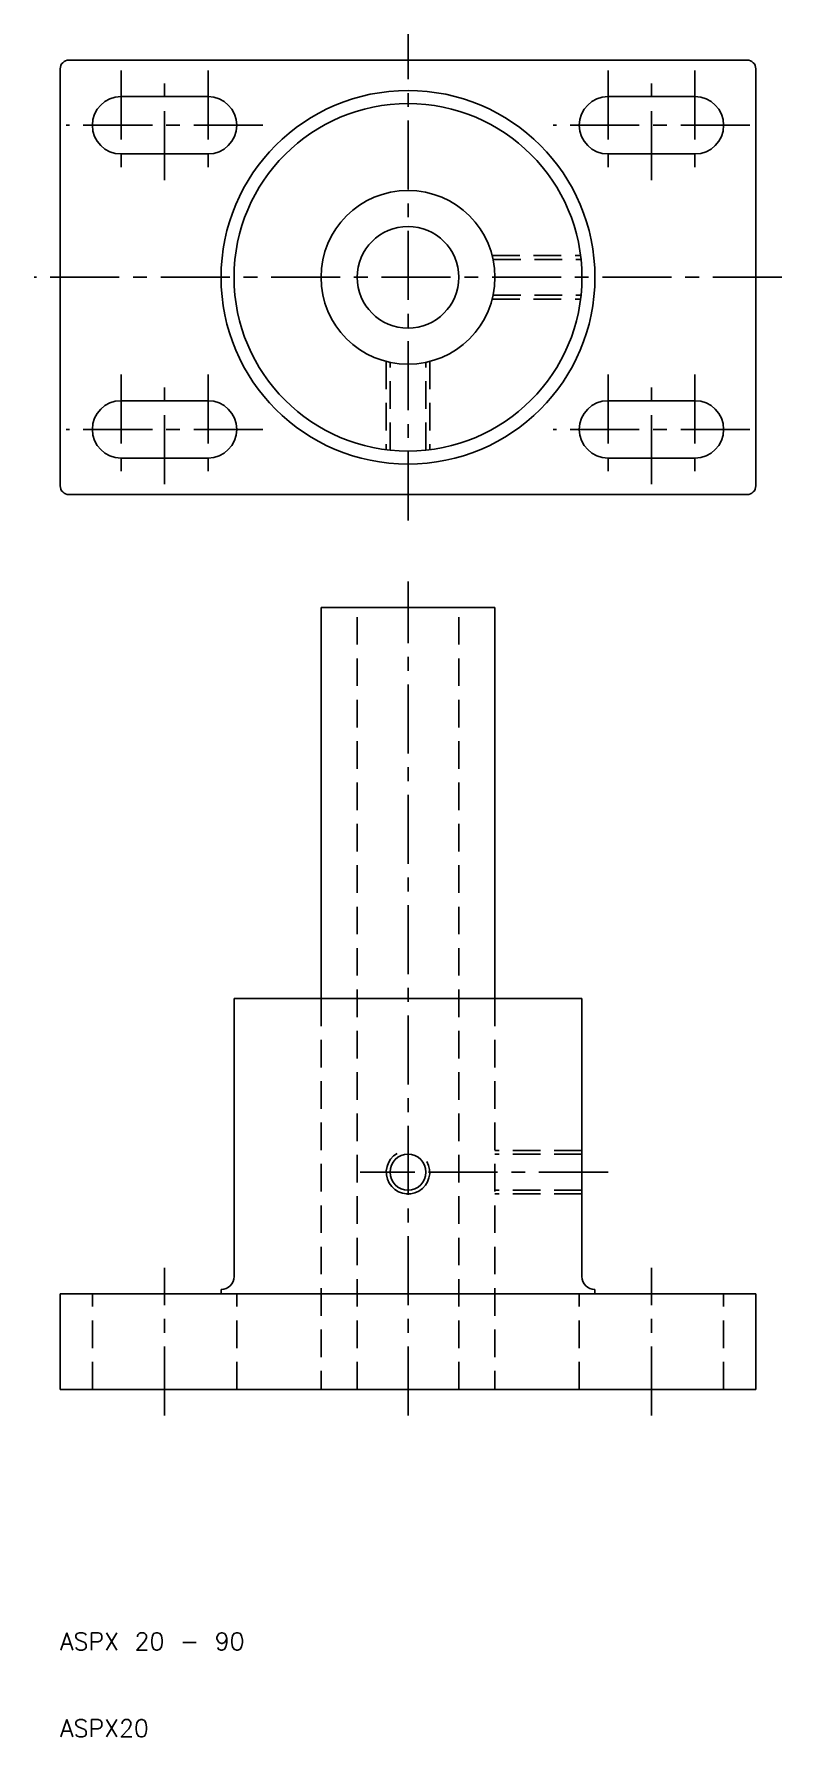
# Model space of a CAD drawing. Extents: x 7 to 93, y 10 to 206.
import ezdxf

# ---------------------------------------------------------------- set-up
doc = ezdxf.new("R2010")
doc.units = 0
doc.header["$LTSCALE"] = 0.25
doc.linetypes.add('CENTER', pattern=[50.8, 31.75, -6.35, 6.35, -6.35])
doc.linetypes.add('DASHED', pattern=[19.05, 12.7, -6.35])
doc.layers.get('0').update_dxf_attribs({"linetype": 'CONTINUOUS'})
doc.layers.add('CENTER', color=1, linetype='CENTER')
doc.styles.get("Standard").update_dxf_attribs({"font": 'txt.shx', "bigfont": 'extfont.shx'})

msp = doc.modelspace()

# ---------------------------------------------------------------- linework, layer by layer
for p, q in [((10, 154), (10, 202)), ((11, 203), (89, 203)), ((90, 154), (90, 202)), ((17, 198.8), (27, 198.8)), ((73, 198.8), (83, 198.8)), ((17, 192.2), (27, 192.2)), ((73, 192.2), (83, 192.2)), ((17, 163.8), (27, 163.8)), ((73, 163.8), (83, 163.8)), ((17, 157.2), (27, 157.2)), ((73, 157.2), (83, 157.2)), ((11, 153), (89, 153)), ((40, 95), (40, 140)), ((40, 140), (50, 140)), ((60, 140), (50, 140)), ((60, 95), (60, 140)), ((30, 63), (30, 95)), ((30, 95), (40, 95)), ((40, 95), (50, 95)), ((60, 95), (50, 95)), ((70, 95), (60, 95)), ((70, 63), (70, 95)), ((10, 50), (10, 61)), ((10, 61), (30, 61)), ((28.5, 61.5), (28.5, 61)), ((30, 61), (50, 61)), ((70, 61), (50, 61)), ((90, 61), (70, 61)), ((71.5, 61.5), (71.5, 61)), ((90, 50), (90, 61)), ((50, 50), (10, 50)), ((50, 50), (90, 50))]:
    msp.add_line(p, q)
at = {"color": 3, "linetype": 'DASHED'}
for p, q in [((59.682458, 180.5), (69.843135, 180.5)), ((59.784044, 180.067), (69.892901, 180.067)), ((59.682458, 175.5), (69.843135, 175.5)), ((59.784044, 175.933), (69.892901, 175.933)), ((47.5, 168.317542), (47.5, 158.156865)), ((47.933, 158.107099), (47.933, 168.215956)), ((52.067, 158.107099), (52.067, 168.215956)), ((52.5, 168.317542), (52.5, 158.156865)), ((44.15, 50), (44.15, 140)), ((55.85, 50), (55.85, 140)), ((40, 95), (40, 50)), ((60, 95), (60, 50)), ((70, 77.5), (60, 77.5)), ((70, 77.067), (60, 77.067)), ((70, 72.933), (60, 72.933)), ((70, 72.5), (60, 72.5)), ((13.7, 50), (13.7, 61)), ((30.3, 50), (30.3, 61)), ((69.7, 50), (69.7, 61)), ((86.3, 50), (86.3, 61))]:
    msp.add_line(p, q, dxfattribs=at)
for centre, radius in [((50, 178), 21.5), ((50, 178), 20), ((50, 178), 10), ((50, 178), 5.85), ((50, 75), 2.067)]:
    msp.add_circle(centre, radius)
for centre, radius, start, end in [((11, 202), 1, 90, 180), ((89, 202), 1, 0, 90), ((17, 195.5), 3.3, 90, 270), ((27, 195.5), 3.3, 270, 90), ((73, 195.5), 3.3, 90, 270), ((83, 195.5), 3.3, 270, 90), ((17, 160.5), 3.3, 90, 270), ((27, 160.5), 3.3, 270, 90), ((73, 160.5), 3.3, 90, 270), ((83, 160.5), 3.3, 270, 90), ((11, 154), 1, 180, 270), ((89, 154), 1, 270, 0), ((28.5, 63), 1.5, 270, 0), ((71.5, 63), 1.5, 180, 270)]:
    msp.add_arc(centre, radius, start, end)
at = {"color": 3}
msp.add_arc((50, 75), 2.5, 120, 30, dxfattribs=at)
at = {"layer": 'CENTER', "color": 1, "linetype": 'CENTER'}
for p, q in [((50, 150), (50, 206)), ((17, 201.8), (17, 189.2)), ((22, 189.2), (22, 201.8)), ((27, 201.8), (27, 189.2)), ((73, 201.8), (73, 189.2)), ((78, 189.2), (78, 201.8)), ((83, 201.8), (83, 189.2)), ((33.3, 195.5), (10.7, 195.5)), ((89.3, 195.5), (66.7, 195.5)), ((93, 178), (7, 178)), ((17, 166.8), (17, 154.2)), ((22, 154.2), (22, 166.8)), ((27, 166.8), (27, 154.2)), ((73, 166.8), (73, 154.2)), ((78, 154.2), (78, 166.8)), ((83, 166.8), (83, 154.2)), ((33.3, 160.5), (10.7, 160.5)), ((89.3, 160.5), (66.7, 160.5)), ((50, 47), (50, 143)), ((44.5, 75), (50, 75)), ((73, 75), (50, 75)), ((22, 47), (22, 64)), ((78, 47), (78, 64))]:
    msp.add_line(p, q, dxfattribs=at)

# ---------------------------------------------------------------- texts
for s, p in [('ASPX 20 - 90', (10, 20)), ('ASPX20', (10, 10))]:
    msp.add_text(s, height=2).set_placement(p)

doc.saveas('drawing.dxf')
